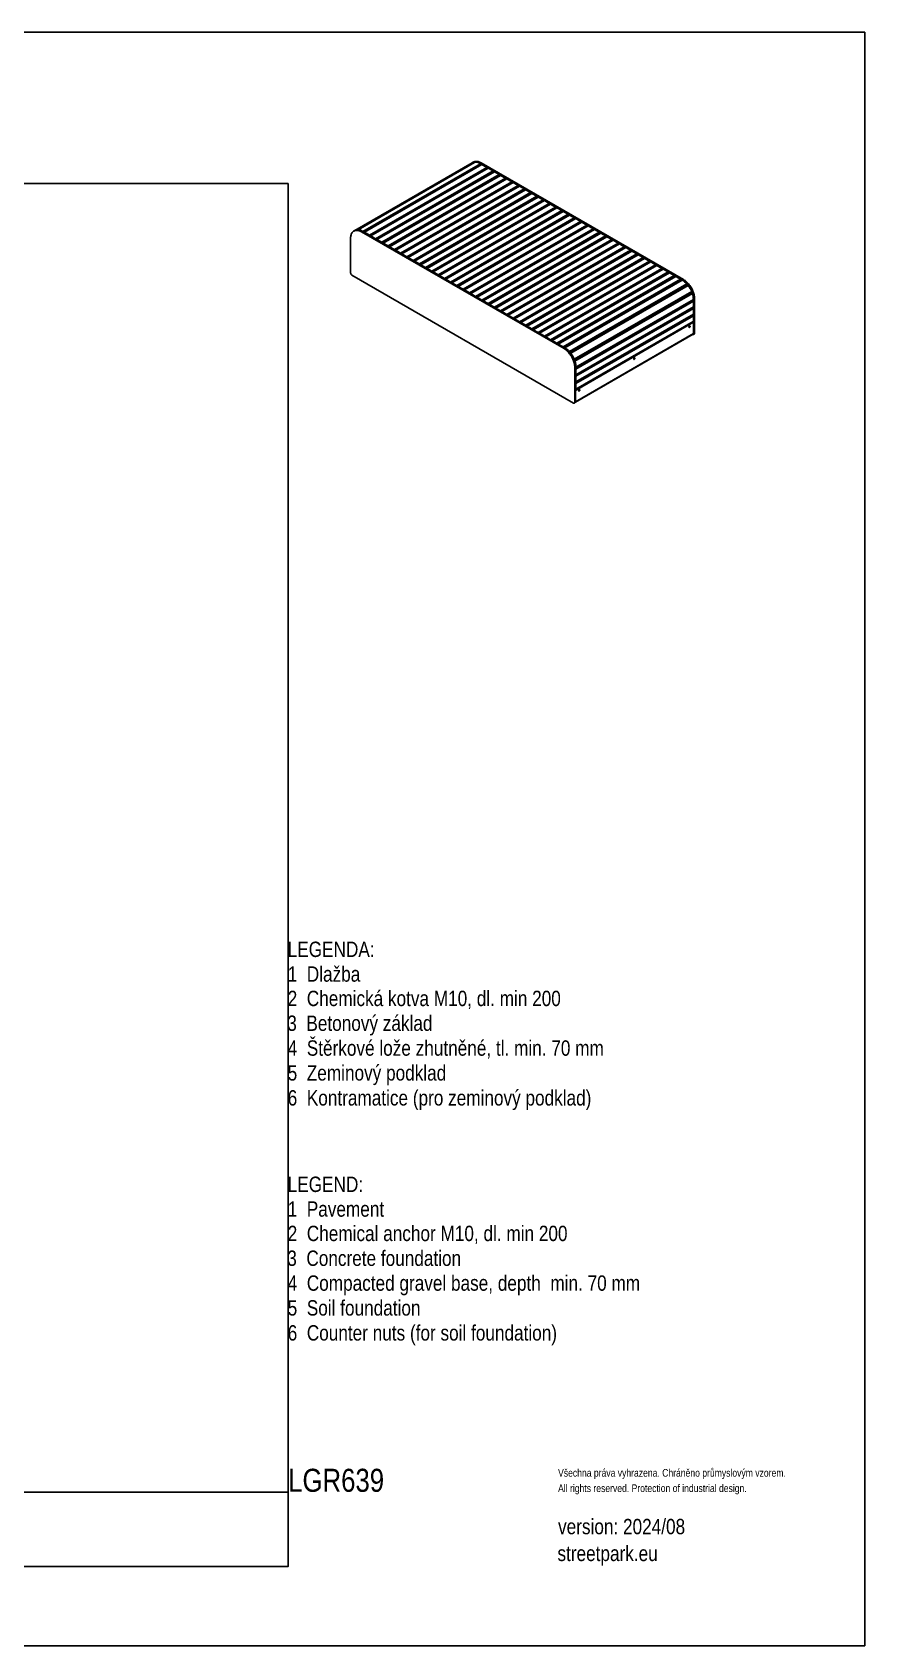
# Model space of a CAD drawing. Header units: millimetres. Extents: x 11004 to 16944, y 3085 to 7285.
# Drawn here: x 14779 to 16944, y 3085 to 7285 of the extents above; entities that cross this region are included whole.
import ezdxf

# ---------------------------------------------------------------- set-up
doc = ezdxf.new("R2010")
doc.units = ezdxf.units.MM
doc.header["$LTSCALE"] = 0.3
doc.layers.add('Nekreslit', color=6, linetype='Continuous', plot=False)
doc.styles.add('SEACAD_Arial', font='arial.ttf', dxfattribs={"width": 0.8})

msp = doc.modelspace()

# ---------------------------------------------------------------- linework, layer by layer
for p, q in [((15923.5, 6945.8), (15618.1, 6769.4)), ((15928.5, 6947.5), (15623, 6771.1)), ((15929.5, 6946.6), (15624.5, 6770.5)), ((15931.8, 6947.6), (15626.4, 6771.2)), ((15932.1, 6947.6), (15626.6, 6771.3)), ((15944.6, 6943.2), (15639.1, 6766.8)), ((15945.3, 6942), (15639.8, 6765.6)), ((15948, 6941), (15642.5, 6764.7)), ((15948.5, 6940.9), (15643, 6764.6)), ((15961.2, 6933.6), (15655.8, 6757.3)), ((15961.9, 6932.4), (15656.5, 6756)), ((15964.3, 6931.6), (15658.8, 6755.3)), ((15964.8, 6931.6), (15659.3, 6755.2)), ((15926.4, 6947.4), (15925, 6946.6)), ((15929.5, 6946.6), (15929.6, 6946.3)), ((15945, 6944.6), (15946.4, 6945.4)), ((15945, 6944.6), (16471.8, 6640.5)), ((15945.3, 6942), (15945.3, 6939.4)), ((15946.4, 6945.4), (16473.2, 6641.3)), ((15948.5, 6940.9), (15961.2, 6933.6)), ((15961.9, 6932.4), (15961.9, 6930.3)), ((15964.8, 6931.6), (15977.5, 6924.2)), ((15977.5, 6924.2), (15672, 6747.9)), ((15978.2, 6923), (15672.7, 6746.6)), ((15980.5, 6922.2), (15675.1, 6745.9)), ((15981, 6922.2), (15675.6, 6745.8)), ((15993.8, 6914.8), (15688.3, 6738.5)), ((15994.5, 6913.6), (15689, 6737.3)), ((15996.8, 6912.8), (15691.3, 6736.5)), ((15997.3, 6912.8), (15691.8, 6736.4)), ((16010, 6905.4), (15704.5, 6729.1)), ((16010.7, 6904.2), (15705.3, 6727.9)), ((16013.1, 6903.4), (15707.6, 6727.1)), ((16013.6, 6903.4), (15708.1, 6727)), ((16026.3, 6896), (15720.8, 6719.7)), ((16027, 6894.8), (15721.5, 6718.5)), ((16029.3, 6894.1), (15723.8, 6717.7)), ((16029.8, 6894), (15724.3, 6717.7)), ((15978.2, 6923), (15978.2, 6920.9)), ((15981, 6922.2), (15993.8, 6914.8)), ((15994.5, 6913.6), (15994.5, 6911.5)), ((15997.3, 6912.8), (16010, 6905.4)), ((16010.7, 6904.2), (16010.7, 6902.1)), ((16013.6, 6903.4), (16026.3, 6896)), ((16027, 6894.8), (16027, 6892.7)), ((16029.8, 6894), (16042.5, 6886.7)), ((16042.5, 6886.7), (15737.1, 6710.3)), ((16043.3, 6885.4), (15737.8, 6709.1)), ((16045.6, 6884.7), (15740.1, 6708.3)), ((16046.1, 6884.6), (15740.6, 6708.3)), ((16058.8, 6877.3), (15753.3, 6700.9)), ((16059.5, 6876), (15754, 6699.7)), ((16061.8, 6875.3), (15756.4, 6698.9)), ((16062.3, 6875.2), (15756.9, 6698.9)), ((16075.1, 6867.9), (15769.6, 6691.5)), ((16075.8, 6866.7), (15770.3, 6690.3)), ((16078.1, 6865.9), (15772.6, 6689.5)), ((16078.6, 6865.8), (15773.1, 6689.5)), ((16091.3, 6858.5), (15785.9, 6682.1)), ((16092, 6857.3), (15786.6, 6680.9)), ((16094.4, 6856.5), (15788.9, 6680.2)), ((16094.9, 6856.4), (15789.4, 6680.1)), ((16107.6, 6849.1), (15802.1, 6672.8)), ((16108.3, 6847.9), (15802.8, 6671.5)), ((16110.6, 6847.1), (15805.2, 6670.8)), ((16111.1, 6847.1), (15805.7, 6670.7)), ((16043.3, 6885.4), (16043.3, 6883.3)), ((16046.1, 6884.6), (16058.8, 6877.3)), ((16059.5, 6876), (16059.5, 6873.9)), ((16062.3, 6875.2), (16075.1, 6867.9)), ((16075.8, 6866.7), (16075.8, 6864.5)), ((16078.6, 6865.8), (16091.3, 6858.5)), ((16092, 6857.3), (16092, 6855.2)), ((16094.9, 6856.4), (16107.6, 6849.1)), ((16108.3, 6847.9), (16108.3, 6845.8)), ((16111.1, 6847.1), (16123.9, 6839.7)), ((16123.9, 6839.7), (15818.4, 6663.4)), ((16124.6, 6838.5), (15819.1, 6662.1)), ((16126.9, 6837.7), (15821.4, 6661.4)), ((16127.4, 6837.7), (15821.9, 6661.3)), ((16140.1, 6830.3), (15834.7, 6654)), ((16140.8, 6829.1), (15835.4, 6652.8)), ((16143.2, 6828.3), (15837.7, 6652)), ((16143.7, 6828.3), (15838.2, 6651.9)), ((16156.4, 6820.9), (15850.9, 6644.6)), ((16157.1, 6819.7), (15851.6, 6643.4)), ((16159.4, 6818.9), (15854, 6642.6)), ((16159.9, 6818.9), (15854.5, 6642.5)), ((16172.7, 6811.5), (15867.2, 6635.2)), ((16173.4, 6810.3), (15867.9, 6634)), ((16175.7, 6809.6), (15870.2, 6633.2)), ((16176.2, 6809.5), (15870.7, 6633.2)), ((16124.6, 6838.5), (16124.6, 6836.4)), ((16127.4, 6837.7), (16140.1, 6830.3)), ((16140.8, 6829.1), (16140.8, 6827)), ((16143.7, 6828.3), (16156.4, 6820.9)), ((16157.1, 6819.7), (16157.1, 6817.6)), ((16159.9, 6818.9), (16172.7, 6811.5)), ((16173.4, 6810.3), (16173.4, 6808.2)), ((16176.2, 6809.5), (16188.9, 6802.2)), ((15616.7, 6768.6), (15615.3, 6767.8)), ((15636.7, 6766.6), (15635.3, 6765.8)), ((16162.1, 6461.7), (15635.3, 6765.8)), ((16163.5, 6462.5), (15636.7, 6766.6)), ((15639.8, 6765.6), (15639.8, 6764.8)), ((15642.3, 6763.4), (15642.3, 6764.2)), ((15643, 6764.6), (15655.8, 6757.3)), ((16188.9, 6802.2), (15883.4, 6625.8)), ((16189.6, 6800.9), (15884.2, 6624.6)), ((16192, 6800.2), (15886.5, 6623.8)), ((16192.5, 6800.1), (15887, 6623.8)), ((16205.2, 6792.8), (15899.7, 6616.4)), ((16205.9, 6791.5), (15900.4, 6615.2)), ((16208.2, 6790.8), (15902.8, 6614.4)), ((15903.3, 6614.4), (16208.7, 6790.7)), ((15916, 6607), (16221.5, 6783.4)), ((15916.7, 6605.8), (16222.2, 6782.1)), ((16224.5, 6781.4), (15919, 6605)), ((15919.5, 6605), (16225, 6781.3)), ((15932.2, 6597.6), (16237.7, 6774)), ((15933, 6596.4), (16238.4, 6772.8)), ((16240.8, 6772), (15935.3, 6595.6)), ((15935.8, 6595.6), (16241.3, 6771.9)), ((15948.5, 6588.2), (16254, 6764.6)), ((15949.2, 6587), (16254.7, 6763.4)), ((16257, 6762.6), (15951.5, 6586.3)), ((15952, 6586.2), (16257.5, 6762.6)), ((16189.6, 6800.9), (16189.6, 6798.8)), ((16192.5, 6800.1), (16205.2, 6792.8)), ((16205.9, 6791.5), (16205.9, 6789.4)), ((16221.5, 6783.4), (16208.7, 6790.7)), ((16222.2, 6780), (16222.2, 6782.1)), ((16237.7, 6774), (16225, 6781.3)), ((16238.4, 6770.6), (16238.4, 6772.8)), ((16254, 6764.6), (16241.3, 6771.9)), ((16254.7, 6761.3), (16254.7, 6763.4)), ((16270.2, 6755.2), (16257.5, 6762.6)), ((15607, 6749.5), (15607, 6658.9)), ((15656.5, 6756), (15656.5, 6755.2)), ((15658.6, 6754), (15658.6, 6754.8)), ((15659.3, 6755.2), (15672, 6747.9)), ((15672.7, 6746.6), (15672.7, 6745.8)), ((15674.8, 6744.6), (15674.8, 6745.4)), ((15675.6, 6745.8), (15688.3, 6738.5)), ((15689, 6737.3), (15689, 6736.4)), ((15691.1, 6735.2), (15691.1, 6736)), ((15691.8, 6736.4), (15704.5, 6729.1)), ((15705.3, 6727.9), (15705.3, 6727)), ((15707.4, 6725.8), (15707.4, 6726.6)), ((15708.1, 6727), (15720.8, 6719.7)), ((15964.8, 6578.9), (16270.2, 6755.2)), ((15965.5, 6577.6), (16271, 6754)), ((16273.3, 6753.2), (15967.8, 6576.9)), ((15968.3, 6576.8), (16273.8, 6753.2)), ((15981, 6569.5), (16286.5, 6745.8)), ((15981.7, 6568.2), (16287.2, 6744.6)), ((16289.5, 6743.8), (15984.1, 6567.5)), ((15984.6, 6567.4), (16290, 6743.8)), ((15997.3, 6560.1), (16302.8, 6736.4)), ((15998, 6558.9), (16303.5, 6735.2)), ((16305.8, 6734.4), (16000.3, 6558.1)), ((16000.8, 6558), (16306.3, 6734.4)), ((16013.6, 6550.7), (16319, 6727)), ((16014.3, 6549.5), (16319.7, 6725.8)), ((16322.1, 6725), (16016.6, 6548.7)), ((16017.1, 6548.7), (16322.6, 6725)), ((16271, 6751.9), (16271, 6754)), ((16286.5, 6745.8), (16273.8, 6753.2)), ((16287.2, 6742.5), (16287.2, 6744.6)), ((16302.8, 6736.4), (16290, 6743.8)), ((16303.5, 6733.1), (16303.5, 6735.2)), ((16319, 6727), (16306.3, 6734.4)), ((16319.7, 6723.7), (16319.7, 6725.8)), ((16335.3, 6717.7), (16322.6, 6725)), ((15721.5, 6718.5), (15721.5, 6717.7)), ((15723.6, 6716.4), (15723.6, 6717.2)), ((15724.3, 6717.7), (15737.1, 6710.3)), ((15737.8, 6709.1), (15737.8, 6708.3)), ((15739.9, 6707), (15739.9, 6707.9)), ((15740.6, 6708.3), (15753.3, 6700.9)), ((15754, 6699.7), (15754, 6698.9)), ((15756.2, 6697.7), (15756.2, 6698.5)), ((15756.9, 6698.9), (15769.6, 6691.5)), ((15770.3, 6690.3), (15770.3, 6689.5)), ((15772.4, 6688.3), (15772.4, 6689.1)), ((15773.1, 6689.5), (15785.9, 6682.1)), ((15786.6, 6680.9), (15786.6, 6680.1)), ((15788.7, 6678.9), (15788.7, 6679.7)), ((15789.4, 6680.1), (15802.1, 6672.8)), ((16029.8, 6541.3), (16335.3, 6717.7)), ((16030.5, 6540.1), (16336, 6716.4)), ((16338.3, 6715.7), (16032.9, 6539.3)), ((16033.4, 6539.3), (16338.8, 6715.6)), ((16046.1, 6531.9), (16351.6, 6708.3)), ((16046.8, 6530.7), (16352.3, 6707)), ((16354.6, 6706.3), (16049.1, 6529.9)), ((16049.6, 6529.9), (16355.1, 6706.2)), ((16062.4, 6522.5), (16367.8, 6698.9)), ((16063.1, 6521.3), (16368.5, 6697.6)), ((16370.9, 6696.9), (16065.4, 6520.5)), ((16065.9, 6520.5), (16371.4, 6696.8)), ((16078.6, 6513.1), (16384.1, 6689.5)), ((16079.3, 6511.9), (16384.8, 6688.3)), ((16387.1, 6687.5), (16081.7, 6511.1)), ((16082.2, 6511.1), (16387.6, 6687.4)), ((16094.9, 6503.8), (16400.4, 6680.1)), ((16095.6, 6502.5), (16401.1, 6678.9)), ((16403.4, 6678.1), (16097.9, 6501.8)), ((16098.4, 6501.7), (16403.9, 6678.1)), ((16336, 6714.3), (16336, 6716.4)), ((16351.6, 6708.3), (16338.8, 6715.6)), ((16352.3, 6704.9), (16352.3, 6707)), ((16367.8, 6698.9), (16355.1, 6706.2)), ((16368.5, 6695.5), (16368.5, 6697.6)), ((16384.1, 6689.5), (16371.4, 6696.8)), ((16384.8, 6686.1), (16384.8, 6688.3)), ((16400.4, 6680.1), (16387.6, 6687.4)), ((16401.1, 6676.8), (16401.1, 6678.9)), ((16416.6, 6670.7), (16403.9, 6678.1)), ((15610.5, 6652.7), (16186.8, 6320)), ((15802.8, 6671.5), (15802.8, 6670.7)), ((15805, 6669.5), (15805, 6670.3)), ((15805.7, 6670.7), (15818.4, 6663.4)), ((15819.1, 6662.1), (15819.1, 6661.3)), ((15821.2, 6660.1), (15821.2, 6660.9)), ((15821.9, 6661.3), (15834.7, 6654)), ((15835.4, 6652.8), (15835.4, 6651.9)), ((15837.5, 6650.7), (15837.5, 6651.5)), ((15838.2, 6651.9), (15850.9, 6644.6)), ((15851.6, 6643.4), (15851.6, 6642.5)), ((15853.7, 6641.3), (15853.7, 6642.1)), ((15854.5, 6642.5), (15867.2, 6635.2)), ((16111.1, 6494.4), (16416.6, 6670.7)), ((16111.9, 6493.1), (16417.3, 6669.5)), ((16419.7, 6668.7), (16114.2, 6492.4)), ((16114.7, 6492.3), (16420.2, 6668.7)), ((16127.4, 6485), (16432.9, 6661.3)), ((16128.1, 6483.7), (16433.6, 6660.1)), ((16435.9, 6659.3), (16130.4, 6483)), ((16130.9, 6482.9), (16436.4, 6659.3)), ((16143.7, 6475.6), (16449.1, 6651.9)), ((16144.4, 6474.4), (16449.9, 6650.7)), ((16452.2, 6649.9), (16146.7, 6473.6)), ((16147.2, 6473.5), (16452.7, 6649.9)), ((16159.9, 6466.2), (16465.4, 6642.5)), ((16160.6, 6465), (16466.1, 6641.3)), ((16468.9, 6640.3), (16163.4, 6463.9)), ((16163.9, 6463.9), (16469.3, 6640.2)), ((16417.3, 6667.4), (16417.3, 6669.5)), ((16432.9, 6661.3), (16420.2, 6668.7)), ((16433.6, 6658), (16433.6, 6660.1)), ((16449.1, 6651.9), (16436.4, 6659.3)), ((16449.9, 6648.6), (16449.9, 6650.7)), ((16465.4, 6642.5), (16452.7, 6649.9)), ((16466.1, 6638.7), (16466.1, 6641.3)), ((16471.8, 6640.5), (16473.2, 6641.3)), ((15867.9, 6634), (15867.9, 6633.2)), ((15870, 6631.9), (15870, 6632.8)), ((15870.7, 6633.2), (15883.4, 6625.8)), ((15884.2, 6624.6), (15884.2, 6623.8)), ((15886.3, 6622.5), (15886.3, 6623.4)), ((15887, 6623.8), (15899.7, 6616.4)), ((15900.4, 6615.2), (15900.4, 6614.4)), ((15902.6, 6614), (15902.6, 6613.1)), ((15916, 6607), (15903.3, 6614.4)), ((15916.7, 6605), (15916.7, 6605.8)), ((15918.8, 6604.6), (15918.8, 6603.8)), ((15932.2, 6597.6), (15919.5, 6605)), ((15933, 6595.6), (15933, 6596.4)), ((15935.1, 6595.2), (15935.1, 6594.4)), ((15948.5, 6588.2), (15935.8, 6595.6)), ((16176.4, 6453.9), (16481.8, 6630.2)), ((16176.7, 6452.6), (16482.2, 6628.9)), ((16484.5, 6626.4), (16179.1, 6450)), ((16179.9, 6449.6), (16485.4, 6626)), ((16188.8, 6433.2), (16494.3, 6609.5)), ((16188.9, 6434.1), (16494.4, 6610.5)), ((16495.2, 6606.2), (16189.7, 6429.9)), ((16496.2, 6605.3), (16190.7, 6428.9)), ((16478.4, 6622.8), (16482.2, 6628.9)), ((16488.1, 6606), (16495.2, 6606.2)), ((16488.5, 6606.2), (16488.6, 6606)), ((15949.2, 6586.2), (15949.2, 6587)), ((15951.3, 6585.8), (15951.3, 6585)), ((15964.8, 6578.9), (15952, 6586.2)), ((15965.5, 6576.8), (15965.5, 6577.6)), ((15967.6, 6576.4), (15967.6, 6575.6)), ((15981, 6569.5), (15968.3, 6576.8)), ((15981.7, 6567.4), (15981.7, 6568.2)), ((15983.9, 6567), (15983.9, 6566.2)), ((15997.3, 6560.1), (15984.6, 6567.4)), ((15998, 6558), (15998, 6558.9)), ((16000.1, 6557.6), (16000.1, 6556.8)), ((16013.6, 6550.7), (16000.8, 6558)), ((16192.5, 6409.8), (16497.9, 6586.2)), ((16192.5, 6391), (16497.9, 6567.4)), ((16192.9, 6412.6), (16498.4, 6589)), ((16193, 6393.4), (16498.4, 6569.8)), ((16498.6, 6589.4), (16193.1, 6413.1)), ((16193.2, 6408.6), (16498.6, 6584.9)), ((16193.2, 6393.9), (16498.6, 6570.2)), ((16193.2, 6389.8), (16498.6, 6566.2)), ((16497.9, 6586.2), (16495.7, 6587.4)), ((16497.9, 6567.4), (16496.1, 6568.4)), ((16498.6, 6570.2), (16498.6, 6584.9)), ((16498.6, 6551.5), (16498.6, 6566.2)), ((16500, 6591.5), (16501.5, 6592.3)), ((16500, 6591.5), (16500, 6500.9)), ((16501.5, 6592.3), (16501.5, 6501.7)), ((16014.3, 6548.7), (16014.3, 6549.5)), ((16016.4, 6548.2), (16016.4, 6547.4)), ((16029.8, 6541.3), (16017.1, 6548.7)), ((16030.5, 6539.3), (16030.5, 6540.1)), ((16032.7, 6538.9), (16032.7, 6538)), ((16046.1, 6531.9), (16033.4, 6539.3)), ((16046.8, 6529.9), (16046.8, 6530.7)), ((16048.9, 6529.5), (16048.9, 6528.7)), ((16062.4, 6522.5), (16049.6, 6529.9)), ((16063.1, 6520.5), (16063.1, 6521.3)), ((16065.2, 6520.1), (16065.2, 6519.3)), ((16078.6, 6513.1), (16065.9, 6520.5)), ((16079.3, 6511.1), (16079.3, 6511.9)), ((16081.4, 6510.7), (16081.4, 6509.9)), ((16094.9, 6503.8), (16082.2, 6511.1)), ((16497.9, 6531.5), (16191.8, 6354.7)), ((16499.3, 6530.6), (16191.8, 6353.1)), ((16192.5, 6372.3), (16497.9, 6548.6)), ((16193, 6374.7), (16498.4, 6551)), ((16193, 6355.9), (16498.4, 6532.2)), ((16193.2, 6375.1), (16498.6, 6551.5)), ((16193.2, 6371), (16498.6, 6547.4)), ((16193.2, 6356.3), (16498.6, 6532.7)), ((16467.6, 6514.4), (16467.6, 6513.9)), ((16469.8, 6515.5), (16470.1, 6515.4)), ((16469.9, 6515.8), (16470.3, 6515.5)), ((16471, 6516.4), (16471, 6515.9)), ((16472.2, 6517.1), (16472.2, 6516.6)), ((16472.6, 6516.9), (16472.6, 6517.3)), ((16479.8, 6521.5), (16480.3, 6521.2)), ((16480.3, 6521.2), (16481, 6521.7)), ((16481, 6521.7), (16480.5, 6521.9)), ((16480.6, 6521.9), (16480.7, 6521.8)), ((16481.1, 6521.7), (16480.9, 6521.7)), ((16481.7, 6522.4), (16481.6, 6522.5)), ((16481.7, 6522.4), (16481.6, 6522.5)), ((16481.7, 6522.4), (16481.8, 6522.6)), ((16485.4, 6524.7), (16485.4, 6524.2)), ((16486.1, 6524.6), (16486.1, 6525.1)), ((16488.7, 6519.6), (16488, 6520)), ((16493.3, 6529.2), (16493.7, 6529)), ((16493.7, 6529), (16494.4, 6529.4)), ((16494.4, 6529.4), (16494, 6529.7)), ((16497.9, 6548.6), (16496.1, 6549.7)), ((16499.3, 6530.6), (16497.9, 6531.5)), ((16498.6, 6532.7), (16498.6, 6547.4)), ((16499.3, 6530.6), (16499.3, 6501.2)), ((16095.6, 6501.7), (16095.6, 6502.5)), ((16097.7, 6501.3), (16097.7, 6500.5)), ((16111.1, 6494.4), (16098.4, 6501.7)), ((16111.9, 6492.3), (16111.9, 6493.1)), ((16114, 6491.9), (16114, 6491.1)), ((16127.4, 6485), (16114.7, 6492.3)), ((16128.1, 6482.9), (16128.1, 6483.7)), ((16130.2, 6482.5), (16130.2, 6481.7)), ((16143.7, 6475.6), (16130.9, 6482.9)), ((16144.4, 6473.5), (16144.4, 6474.4)), ((16146.5, 6473.1), (16146.5, 6472.3)), ((16159.9, 6466.2), (16147.2, 6473.5)), ((16191.7, 6322.3), (16498.5, 6499.4)), ((16499.3, 6501.2), (16191.8, 6323.7)), ((16499, 6498.6), (16500.4, 6499.4)), ((16500, 6500.9), (16501.5, 6501.7)), ((16160.6, 6464.2), (16160.6, 6465)), ((16163.5, 6462.5), (16162.1, 6461.7)), ((16163.2, 6463.5), (16163.2, 6462.7)), ((16176.2, 6451.7), (16176.7, 6452.6)), ((16178.3, 6449.2), (16178.6, 6449.4)), ((16178.9, 6449.9), (16178.4, 6449)), ((16187.6, 6433.1), (16188.6, 6433.1)), ((16187.9, 6433.1), (16187.6, 6432.9)), ((16188.8, 6429.8), (16189.7, 6429.9)), ((16318.5, 6428.1), (16318.7, 6428)), ((16318.6, 6428.4), (16319, 6428.2)), ((16319.7, 6428.6), (16319.7, 6429.1)), ((16328.7, 6434.2), (16328.7, 6433.7)), ((16329.1, 6434), (16329.1, 6434.5)), ((16336.3, 6438.6), (16336.7, 6438.4)), ((16336.7, 6438.4), (16337.4, 6438.8)), ((16337.4, 6438.8), (16337, 6439)), ((16338, 6439.4), (16337.8, 6439.5)), ((16338, 6439.4), (16337.8, 6439.5)), ((16338, 6439.4), (16338.1, 6439.7)), ((16338.5, 6439.8), (16338.5, 6439.9)), ((16341.8, 6441.8), (16341.8, 6441.3)), ((16342.5, 6441.8), (16342.5, 6442.2)), ((16345.2, 6436.7), (16344.5, 6437.2)), ((16349.7, 6446.4), (16350.1, 6446.1)), ((16350.1, 6446.1), (16350.9, 6446.5)), ((16350.9, 6446.5), (16350.4, 6446.8)), ((16191.8, 6413.5), (16190.3, 6412.7)), ((16190.3, 6322.1), (16190.3, 6412.7)), ((16191.8, 6322.9), (16191.8, 6413.5)), ((16192.4, 6412.7), (16191.8, 6413.1)), ((16192.5, 6409.8), (16191.8, 6410.2)), ((16191.8, 6393.9), (16192.5, 6393.5)), ((16192.5, 6391), (16191.8, 6391.4)), ((16193.2, 6393.9), (16193.2, 6408.6)), ((16193.2, 6375.1), (16193.2, 6389.8)), ((16191.8, 6375.1), (16192.5, 6374.7)), ((16192.5, 6372.3), (16191.8, 6372.7)), ((16191.8, 6356.3), (16192.5, 6355.9)), ((16191.8, 6356.3), (16193.2, 6355.5)), ((16193.2, 6356.3), (16193.2, 6371)), ((16193.2, 6355.5), (16193.9, 6355.9)), ((16193.5, 6356.2), (16193.6, 6356.1)), ((16193.9, 6355.9), (16193.5, 6356.2)), ((16194, 6356), (16193.8, 6355.9)), ((16194.6, 6356.7), (16194.5, 6356.8)), ((16194.6, 6356.7), (16194.5, 6356.8)), ((16194.6, 6356.7), (16194.7, 6356.9)), ((16198.3, 6359), (16198.3, 6358.5)), ((16199, 6358.9), (16199, 6359.4)), ((16201.7, 6353.9), (16200.9, 6354.3)), ((16206.2, 6363.5), (16206.6, 6363.3)), ((16206.6, 6363.3), (16207.3, 6363.7)), ((16207.3, 6363.7), (16206.9, 6363.9)), ((16189.3, 6319.8), (16190.7, 6320.6)), ((16191.8, 6322.9), (16190.3, 6322.1))]:
    msp.add_line(p, q)
at = {"flags": 128}
for points in [[(15924.3, 6946.2), (15924.3, 6946.2), (15925.7, 6947), (15927.1, 6947.6), (15928.7, 6948.1), (15930.3, 6948.3), (15932, 6948.5), (15933.7, 6948.4), (15935.5, 6948.2), (15937.3, 6947.8), (15939.2, 6947.3), (15941.1, 6946.5), (15943, 6945.7), (15945, 6944.6)], [(15926.4, 6947.4), (15927.1, 6947.8), (15928.5, 6948.4), (15930.1, 6948.9), (15931.7, 6949.2), (15933.4, 6949.3), (15935.1, 6949.2), (15936.9, 6949), (15938.8, 6948.6), (15940.6, 6948.1), (15942.5, 6947.4), (15944.5, 6946.5), (15946.4, 6945.4)], [(15931.8, 6947.6), (15931.9, 6947.6), (15932.1, 6947.6)], [(15635.3, 6765.8), (15633.3, 6766.9), (15631.4, 6767.7), (15629.5, 6768.5), (15627.6, 6769), (15625.8, 6769.4), (15624, 6769.6), (15622.2, 6769.7), (15620.6, 6769.6), (15618.9, 6769.3), (15617.4, 6768.8), (15616, 6768.2), (15614.6, 6767.4), (15613.3, 6766.4), (15612.2, 6765.3), (15611.1, 6764.1), (15610.1, 6762.7), (15609.3, 6761.1), (15608.6, 6759.5), (15608, 6757.7), (15607.6, 6755.8), (15607.2, 6753.8), (15607, 6751.7), (15607, 6749.5)], [(15636.7, 6766.6), (15634.7, 6767.7), (15632.8, 6768.6), (15630.9, 6769.3), (15629, 6769.8), (15627.2, 6770.2), (15625.4, 6770.4), (15623.7, 6770.5), (15622, 6770.4), (15620.4, 6770.1), (15618.8, 6769.6), (15617.4, 6769), (15616.7, 6768.6)], [(15626.2, 6770.4), (15626.2, 6770.5), (15626.2, 6770.7), (15626.2, 6770.9), (15626.2, 6771), (15626.3, 6771.1), (15626.4, 6771.2), (15626.5, 6771.2), (15626.6, 6771.3)], [(16471.8, 6640.5), (16473.7, 6639.3), (16475.6, 6638), (16477.5, 6636.5), (16479.4, 6634.9), (16481.2, 6633.1), (16483, 6631.3), (16484.8, 6629.3), (16486.5, 6627.3), (16488.1, 6625.1), (16489.6, 6622.9), (16491.1, 6620.6), (16492.4, 6618.2), (16493.7, 6615.8), (16494.9, 6613.3), (16495.9, 6610.9), (16496.9, 6608.4), (16497.7, 6605.9), (16498.4, 6603.4), (16499, 6600.9), (16499.5, 6598.5), (16499.8, 6596.1), (16500, 6593.8), (16500, 6591.5)], [(16473.2, 6641.3), (16475.1, 6640.1), (16477, 6638.8), (16478.9, 6637.3), (16480.8, 6635.7), (16482.7, 6634), (16484.4, 6632.1), (16486.2, 6630.1), (16487.9, 6628.1), (16489.5, 6625.9), (16491, 6623.7), (16492.5, 6621.4), (16493.9, 6619), (16495.1, 6616.6), (16496.3, 6614.2), (16497.3, 6611.7), (16498.3, 6609.2), (16499.1, 6606.7), (16499.8, 6604.2), (16500.4, 6601.7), (16500.9, 6599.3), (16501.2, 6596.9), (16501.4, 6594.6), (16501.5, 6592.3)], [(16478.6, 6623.2), (16478.7, 6623.2), (16478.8, 6623.1)], [(16485.4, 6626), (16485.3, 6626.1), (16485.1, 6626.3), (16485, 6626.3), (16484.8, 6626.4), (16484.7, 6626.4), (16484.6, 6626.4), (16484.5, 6626.4)], [(16494.3, 6609.5), (16494.3, 6609.5), (16494.4, 6609.6), (16494.4, 6609.8), (16494.5, 6609.9), (16494.5, 6610.1), (16494.4, 6610.3), (16494.4, 6610.5)], [(16481.7, 6522.4), (16481.7, 6522.4), (16481.7, 6522.4), (16481.7, 6522.4), (16481.7, 6522.4), (16481.7, 6522.4), (16481.7, 6522.4), (16481.7, 6522.4), (16481.7, 6522.4)], [(16481.8, 6522.1), (16482, 6522.4), (16482.2, 6522.9)], [(16490.3, 6519.7), (16490.3, 6520.2), (16490.1, 6520.6), (16489.8, 6520.8), (16489.4, 6520.9), (16489, 6520.7), (16488.5, 6520.5), (16488.1, 6520.1), (16487.7, 6519.6), (16487.4, 6519), (16487.2, 6518.4), (16487.1, 6517.9), (16487.2, 6517.4), (16487.4, 6517), (16487.7, 6516.8), (16488.1, 6516.7), (16488.5, 6516.8), (16489, 6517.1), (16489.4, 6517.5), (16489.8, 6518), (16490.1, 6518.6), (16490.3, 6519.2), (16490.3, 6519.7)], [(16500, 6500.9), (16500, 6500.1), (16499.8, 6499.5), (16499.5, 6499), (16499, 6498.6), (16498.5, 6498.4), (16497.9, 6498.4), (16497.2, 6498.5), (16497.1, 6498.6)], [(16190.3, 6412.7), (16190.3, 6415), (16190.1, 6417.3), (16189.7, 6419.7), (16189.3, 6422.1), (16188.7, 6424.6), (16188, 6427.1), (16187.2, 6429.6), (16186.2, 6432.1), (16185.2, 6434.5), (16184, 6437), (16182.7, 6439.4), (16181.4, 6441.8), (16179.9, 6444.1), (16178.4, 6446.3), (16176.7, 6448.5), (16175.1, 6450.5), (16173.3, 6452.5), (16171.5, 6454.4), (16169.7, 6456.1), (16167.8, 6457.7), (16165.9, 6459.2), (16164, 6460.5), (16162.1, 6461.7)], [(16191.8, 6413.5), (16191.7, 6415.8), (16191.5, 6418.1), (16191.2, 6420.5), (16190.7, 6423), (16190.1, 6425.4), (16189.4, 6427.9), (16188.6, 6430.4), (16187.6, 6432.9), (16186.6, 6435.4), (16185.4, 6437.8), (16184.1, 6440.2), (16182.8, 6442.6), (16181.3, 6444.9), (16179.8, 6447.1), (16178.2, 6449.3), (16176.5, 6451.4), (16174.7, 6453.3), (16172.9, 6455.2), (16171.1, 6456.9), (16169.2, 6458.5), (16167.3, 6460), (16165.4, 6461.3), (16163.5, 6462.5)], [(16179.9, 6449.6), (16179.8, 6449.8), (16179.7, 6449.9), (16179.5, 6450), (16179.4, 6450.1), (16179.2, 6450.1), (16179.1, 6450.1), (16179, 6450), (16178.9, 6449.9)], [(16188.6, 6433.1), (16188.7, 6433.1), (16188.8, 6433.2), (16188.9, 6433.3), (16189, 6433.4), (16189, 6433.6), (16189, 6433.7), (16189, 6433.9), (16188.9, 6434.1)], [(16337.6, 6438.9), (16337.4, 6438.8), (16337.4, 6438.8)], [(16338, 6439.4), (16338, 6439.4), (16338, 6439.4), (16338, 6439.4), (16338, 6439.4), (16338, 6439.4), (16338, 6439.4), (16338, 6439.4), (16338, 6439.4)], [(16338.2, 6439.3), (16338.6, 6439.7), (16338.7, 6440)], [(16346.8, 6436.9), (16346.7, 6437.3), (16346.5, 6437.7), (16346.2, 6437.9), (16345.9, 6438), (16345.4, 6437.9), (16345, 6437.6), (16344.5, 6437.2), (16344.2, 6436.7), (16343.9, 6436.2), (16343.7, 6435.6), (16343.6, 6435), (16343.7, 6434.5), (16343.9, 6434.2), (16344.2, 6433.9), (16344.5, 6433.9), (16345, 6434), (16345.4, 6434.2), (16345.9, 6434.6), (16346.2, 6435.1), (16346.5, 6435.7), (16346.7, 6436.3), (16346.8, 6436.9)], [(16194.6, 6356.7), (16194.6, 6356.7), (16194.6, 6356.7), (16194.6, 6356.7), (16194.6, 6356.7), (16194.6, 6356.7), (16194.6, 6356.7), (16194.6, 6356.7), (16194.6, 6356.7)], [(16194.7, 6356.4), (16194.9, 6356.7), (16195.1, 6357.1)], [(16203.2, 6354), (16203.2, 6354.5), (16203, 6354.8), (16202.7, 6355.1), (16202.3, 6355.1), (16201.9, 6355), (16201.4, 6354.8), (16201, 6354.4), (16200.6, 6353.9), (16200.3, 6353.3), (16200.1, 6352.7), (16200.1, 6352.1), (16200.1, 6351.7), (16200.3, 6351.3), (16200.6, 6351.1), (16201, 6351), (16201.4, 6351.1), (16201.9, 6351.4), (16202.3, 6351.8), (16202.7, 6352.3), (16203, 6352.8), (16203.2, 6353.4), (16203.2, 6354)], [(16186.8, 6320), (16187.5, 6319.7), (16188.2, 6319.6), (16188.8, 6319.6), (16189.3, 6319.8), (16189.7, 6320.2), (16190.1, 6320.7), (16190.3, 6321.3), (16190.3, 6322.1)]]:
    msp.add_lwpolyline(points, dxfattribs=at)
for centre, radius, start, end in [((15930.4, 6933.7), 13.9, 97.9864, 119.7828), ((15928.4, 6946.3), 1.17, 13.903, 83.1127), ((15929.4, 6920.3), 27.4, 56.539, 84.5184), ((15943.7, 6941.9), 1.54, 2.6991, 56.0907), ((15948.2, 6940.5), 0.503, 54.3824, 114.3071), ((15960.4, 6932.3), 1.54, 2.6055, 57.3945), ((15964.5, 6931.1), 0.503, 54.3824, 114.3071), ((15976.7, 6922.9), 1.54, 2.6055, 57.3945), ((15980.7, 6921.8), 0.503, 54.3824, 114.3071), ((15992.9, 6913.5), 1.54, 2.6055, 57.3945), ((15997, 6912.4), 0.503, 54.3824, 114.3071), ((16009.2, 6904.1), 1.54, 2.6055, 57.3945), ((16013.3, 6903), 0.503, 54.3824, 114.3071), ((16025.5, 6894.7), 1.54, 2.6055, 57.3945), ((16029.5, 6893.6), 0.503, 54.3824, 114.3071), ((16041.7, 6885.4), 1.54, 2.6055, 57.3945), ((16045.8, 6884.2), 0.503, 54.3824, 114.3071), ((16058, 6876), 1.54, 2.6055, 57.3945), ((16062.1, 6874.8), 0.503, 54.3824, 114.3071), ((16074.2, 6866.6), 1.54, 2.6055, 57.3945), ((16078.3, 6865.4), 0.503, 54.3824, 114.3071), ((16090.5, 6857.2), 1.54, 2.6055, 57.3945), ((16094.6, 6856), 0.503, 54.3824, 114.3071), ((16106.8, 6847.8), 1.54, 2.6055, 57.3945), ((16110.8, 6846.6), 0.503, 54.3824, 114.3071), ((16123, 6838.4), 1.54, 2.6055, 57.3945), ((16127.1, 6837.3), 0.503, 54.3824, 114.3071), ((16139.3, 6829), 1.54, 2.6055, 57.3945), ((16143.4, 6827.9), 0.503, 54.3824, 114.3071), ((16155.6, 6819.6), 1.54, 2.6055, 57.3945), ((16159.6, 6818.5), 0.503, 54.3824, 114.3071), ((16171.8, 6810.2), 1.54, 2.6055, 57.3945), ((16175.9, 6809.1), 0.503, 54.3824, 114.3071), ((15624.9, 6757.4), 13.8, 97.9305, 123.3157), ((15622.9, 6770), 1.09, 24.6638, 84.1056), ((15624, 6743.9), 27.4, 56.539, 84.5184), ((15638.2, 6765.6), 1.54, 2.6991, 56.0907), ((15642.8, 6764.3), 0.437, 50.7967, 189.214), ((16188.1, 6800.9), 1.54, 2.6055, 57.3945), ((16192.2, 6799.7), 0.503, 54.3824, 114.3071), ((16204.4, 6791.5), 1.54, 2.6055, 57.3945), ((16208.4, 6790.3), 0.503, 54.3824, 114.3071), ((16220.6, 6782.1), 1.54, 2.6055, 57.3945), ((16224.7, 6780.9), 0.503, 54.3824, 114.3071), ((16236.9, 6772.7), 1.54, 2.6055, 57.3945), ((16241, 6771.5), 0.503, 54.3824, 114.3071), ((16253.2, 6763.3), 1.54, 2.6055, 57.3945), ((16257.2, 6762.1), 0.503, 54.3824, 114.3071), ((15654.9, 6756), 1.54, 2.6055, 57.3945), ((15659, 6754.9), 0.437, 50.7967, 189.214), ((15671.2, 6746.6), 1.54, 2.6055, 57.3945), ((15675.3, 6745.5), 0.437, 50.7967, 189.214), ((15687.5, 6737.2), 1.54, 2.6055, 57.3945), ((15691.5, 6736.1), 0.437, 50.7967, 189.214), ((15703.7, 6727.8), 1.54, 2.6055, 57.3945), ((15707.8, 6726.7), 0.437, 50.7967, 189.214), ((16269.4, 6753.9), 1.54, 2.6055, 57.3945), ((16273.5, 6752.8), 0.503, 54.3824, 114.3071), ((16285.7, 6744.5), 1.54, 2.6055, 57.3945), ((16289.8, 6743.4), 0.503, 54.3824, 114.3071), ((16301.9, 6735.1), 1.54, 2.6055, 57.3945), ((16306, 6734), 0.503, 54.3824, 114.3071), ((16318.2, 6725.7), 1.54, 2.6055, 57.3945), ((16322.3, 6724.6), 0.503, 54.3824, 114.3071), ((15720, 6718.4), 1.54, 2.6055, 57.3945), ((15724.1, 6717.3), 0.437, 50.7967, 189.214), ((15736.2, 6709), 1.54, 2.6055, 57.3945), ((15740.3, 6707.9), 0.437, 50.7967, 189.214), ((15752.5, 6699.6), 1.54, 2.6055, 57.3945), ((15756.6, 6698.5), 0.437, 50.7967, 189.214), ((15768.8, 6690.2), 1.54, 2.6055, 57.3945), ((15772.9, 6689.2), 0.437, 50.7967, 189.214), ((15785, 6680.8), 1.54, 2.6055, 57.3945), ((15789.1, 6679.8), 0.437, 50.7967, 189.214), ((16334.5, 6716.4), 1.54, 2.6055, 57.3945), ((16338.5, 6715.2), 0.503, 54.3824, 114.3071), ((16350.7, 6707), 1.54, 2.6055, 57.3945), ((16354.8, 6705.8), 0.503, 54.3824, 114.3071), ((16367, 6697.6), 1.54, 2.6055, 57.3945), ((16371.1, 6696.4), 0.503, 54.3824, 114.3071), ((16383.3, 6688.2), 1.54, 2.6055, 57.3945), ((16387.3, 6687), 0.503, 54.3824, 114.3071), ((16399.5, 6678.8), 1.54, 2.6055, 57.3945), ((16403.6, 6677.6), 0.503, 54.3824, 114.3071), ((15614.6, 6659.2), 7.68, 182.6055, 237.3945), ((15801.3, 6671.5), 1.54, 2.6055, 57.3945), ((15805.4, 6670.4), 0.437, 50.7967, 189.214), ((15817.6, 6662.1), 1.54, 2.6055, 57.3945), ((15821.7, 6661), 0.437, 50.7967, 189.214), ((15833.8, 6652.7), 1.54, 2.6055, 57.3945), ((15837.9, 6651.6), 0.437, 50.7967, 189.214), ((15850.1, 6643.3), 1.54, 2.6055, 57.3945), ((15854.2, 6642.2), 0.437, 50.7967, 189.214), ((16415.8, 6669.4), 1.54, 2.6055, 57.3945), ((16419.9, 6668.3), 0.503, 54.3824, 114.3071), ((16432.1, 6660), 1.54, 2.6055, 57.3945), ((16436.1, 6658.9), 0.503, 54.3824, 114.3071), ((16448.3, 6650.6), 1.54, 2.6055, 57.3945), ((16452.4, 6649.5), 0.503, 54.3824, 114.3071), ((16464.6, 6641.2), 1.54, 2.6055, 57.3945), ((16469.1, 6639.8), 0.487, 56.5294, 114.996), ((16446, 6598.3), 48, 41.6974, 60.9118), ((15866.4, 6633.9), 1.54, 2.6055, 57.3945), ((15870.4, 6632.8), 0.437, 50.7967, 189.214), ((15882.6, 6624.5), 1.54, 2.6055, 57.3945), ((15886.7, 6623.4), 0.437, 50.7967, 189.214), ((15898.9, 6615.1), 1.54, 2.6055, 57.3945), ((15903, 6614), 0.437, 50.7967, 189.214), ((15915.2, 6605.7), 1.54, 2.6055, 57.3945), ((15919.2, 6604.6), 0.437, 50.7967, 189.214), ((15931.4, 6596.3), 1.54, 2.6055, 57.3945), ((15935.5, 6595.3), 0.437, 50.7967, 189.214), ((16481, 6629.3), 1.25, 341.2662, 47.3083), ((16431, 6584.2), 68.6, 22.4937, 37.5063), ((16495, 6605), 1.25, 12.6892, 78.7379), ((16450.6, 6590.2), 48, 359.0909, 18.3028), ((15947.7, 6587), 1.54, 2.6055, 57.3945), ((15951.8, 6585.9), 0.437, 50.7967, 189.214), ((15963.9, 6577.6), 1.54, 2.6055, 57.3945), ((15968, 6576.5), 0.437, 50.7967, 189.214), ((15980.2, 6568.2), 1.54, 2.6055, 57.3945), ((15984.3, 6567.1), 0.437, 50.7967, 189.214), ((15996.5, 6558.8), 1.54, 2.6055, 57.3945), ((16000.6, 6557.7), 0.437, 50.7967, 189.214), ((16497.1, 6584.9), 1.54, 2.6055, 57.3945), ((16497.1, 6566.1), 1.54, 2.6055, 57.3945), ((16498.1, 6589.4), 0.487, 305.0021, 3.4744), ((16498.1, 6570.2), 0.493, 305.0133, 6.2988), ((16012.7, 6549.4), 1.54, 2.6055, 57.3945), ((16016.8, 6548.3), 0.437, 50.7967, 189.214), ((16029, 6540), 1.54, 2.6055, 57.3945), ((16033.1, 6538.9), 0.437, 50.7967, 189.214), ((16045.3, 6530.6), 1.54, 2.6055, 57.3945), ((16049.4, 6529.5), 0.437, 50.7967, 189.214), ((16061.5, 6521.2), 1.54, 2.6055, 57.3945), ((16065.6, 6520.1), 0.437, 50.7967, 189.214), ((16077.8, 6511.8), 1.54, 2.6055, 57.3945), ((16081.9, 6510.8), 0.437, 50.7967, 189.214), ((16468.1, 6514.6), 0.542, 198.3385, 244.4413), ((16470, 6515.8), 0.361, 207.0817, 239.5957), ((16482.3, 6520.1), 2.34, 104.9362, 133.8697), ((16480.8, 6522.4), 0.572, 263.8197, 263.8666), ((16480.4, 6523.4), 1.74, 282.2085, 336.8468), ((16480.4, 6523.5), 1.83, 284.8804, 337.1917), ((16479.9, 6523.9), 2.46, 306.2408, 334.3274), ((16485.6, 6520.6), 3.29, 297.9156, 2.0898), ((16497.1, 6547.3), 1.54, 2.6055, 57.3945), ((16498.1, 6551.4), 0.493, 305.0133, 6.2988), ((16498.1, 6532.6), 0.493, 305.0133, 6.2988), ((16094.1, 6502.5), 1.54, 2.6055, 57.3945), ((16098.1, 6501.4), 0.437, 50.7967, 189.214), ((16110.3, 6493.1), 1.54, 2.6055, 57.3945), ((16114.4, 6492), 0.437, 50.7967, 189.214), ((16126.6, 6483.7), 1.54, 2.6055, 57.3945), ((16130.7, 6482.6), 0.437, 50.7967, 189.214), ((16142.8, 6474.3), 1.54, 2.6055, 57.3945), ((16146.9, 6473.2), 0.437, 50.7967, 189.214), ((16497.4, 6501), 1.92, 304.0564, 7.2558), ((16499.1, 6501.4), 2.4, 304.0564, 7.2558), ((16159.1, 6464.9), 1.54, 2.6055, 57.3945), ((16163.6, 6463.5), 0.433, 53.9546, 189.6852), ((16140.5, 6421.9), 48, 41.6974, 60.9118), ((16175.5, 6453), 1.25, 341.2662, 47.3083), ((16125.5, 6407.9), 68.6, 22.4937, 37.5063), ((16189.5, 6428.6), 1.25, 12.6892, 78.7379), ((16145.1, 6413.8), 48, 359.0909, 18.3028), ((16318.7, 6428.4), 0.361, 207.0817, 239.5957), ((16338.3, 6437.2), 2.21, 96.6195, 124.7657), ((16336.9, 6440.6), 1.77, 282.7516, 336.3038), ((16336.8, 6440.6), 1.82, 285.1568, 333.4081), ((16336.3, 6441.1), 2.55, 306.7061, 333.8622), ((16342.1, 6437.7), 3.29, 297.9156, 2.0898), ((16192.7, 6413), 0.433, 230.3251, 6.0566), ((16191.6, 6408.5), 1.54, 2.6055, 57.3945), ((16192.7, 6393.8), 0.437, 230.7967, 9.214), ((16191.6, 6389.7), 1.54, 2.6055, 57.3945), ((16192.7, 6375), 0.437, 230.7967, 9.214), ((16191.6, 6371), 1.54, 2.6055, 57.3945), ((16192.7, 6356.3), 0.437, 230.7967, 9.214), ((16195.3, 6354.4), 2.37, 106.1029, 135.0663), ((16193.7, 6356.7), 0.59, 265.9039, 265.9499), ((16193.3, 6357.7), 1.75, 282.4576, 336.5978), ((16193.3, 6357.8), 1.85, 285.1121, 336.9601), ((16192.8, 6358.2), 2.48, 306.3146, 334.2537), ((16198.5, 6354.9), 3.29, 297.9156, 2.0898), ((16189.3, 6322.6), 2.46, 305.0133, 6.2988)]:
    msp.add_arc(centre, radius, start, end)
at = {"layer": 'Nekreslit'}
msp.add_line((11404.4, 3485.3), (15444.4, 3485.3), dxfattribs=at)
for points in [[(11004.4, 3085.3), (16944.4, 3085.3), (16944.4, 7285.3), (11004.4, 7285.3)], [(11404.4, 3291.3), (15444.4, 3291.3), (15444.4, 6891.3), (11404.4, 6891.3)]]:
    msp.add_lwpolyline(points, close=True, dxfattribs=at)

# ---------------------------------------------------------------- texts
at = {"style": 'SEACAD_Arial', "width": 0.8}
for s, height, p in [('LEGENDA:', 40, (15443.3, 4878.1)), ('1  Dlažba', 40, (15443.3, 4813.8)), ('2  Chemická kotva M10, dl. min 200', 40, (15443.3, 4750.3)), ('3  Betonový základ', 40, (15442.2, 4685.8)), ('4  Štěrkové lože zhutněné, tl. min. 70 mm', 40, (15443.3, 4621.1)), ('5  Zeminový podklad', 40, (15443.3, 4556.5)), ('6  Kontramatice (pro zeminový podklad)', 40, (15443.3, 4491.5)), ('LEGEND:', 40, (15443.3, 4266.4)), ('1  Pavement', 40, (15443.3, 4202.1)), ('2  Chemical anchor M10, dl. min 200', 40, (15443.3, 4138.6)), ('3  Concrete foundation', 40, (15442.2, 4074)), ('4  Compacted gravel base, depth  min. 70 mm', 40, (15443.3, 4009.3)), ('5  Soil foundation', 40, (15443.3, 3944.7)), ('6  Counter nuts (for soil foundation)', 40, (15443.3, 3879.7)), ('LGR639  ', 60, (15444.4, 3485.9)), ('Všechna práva vyhrazena. Chráněno průmyslovým vzorem.', 20, (16146.7, 3525.3)), ('All rights reserved. Protection of industrial design.', 20, (16146.7, 3485.3)), ('version: 2024/08', 40, (16146.7, 3375.5)), ('streetpark.eu', 40, (16145.1, 3305.6))]:
    msp.add_text(s, height=height, dxfattribs=at).set_placement(p)

doc.saveas('drawing.dxf')
